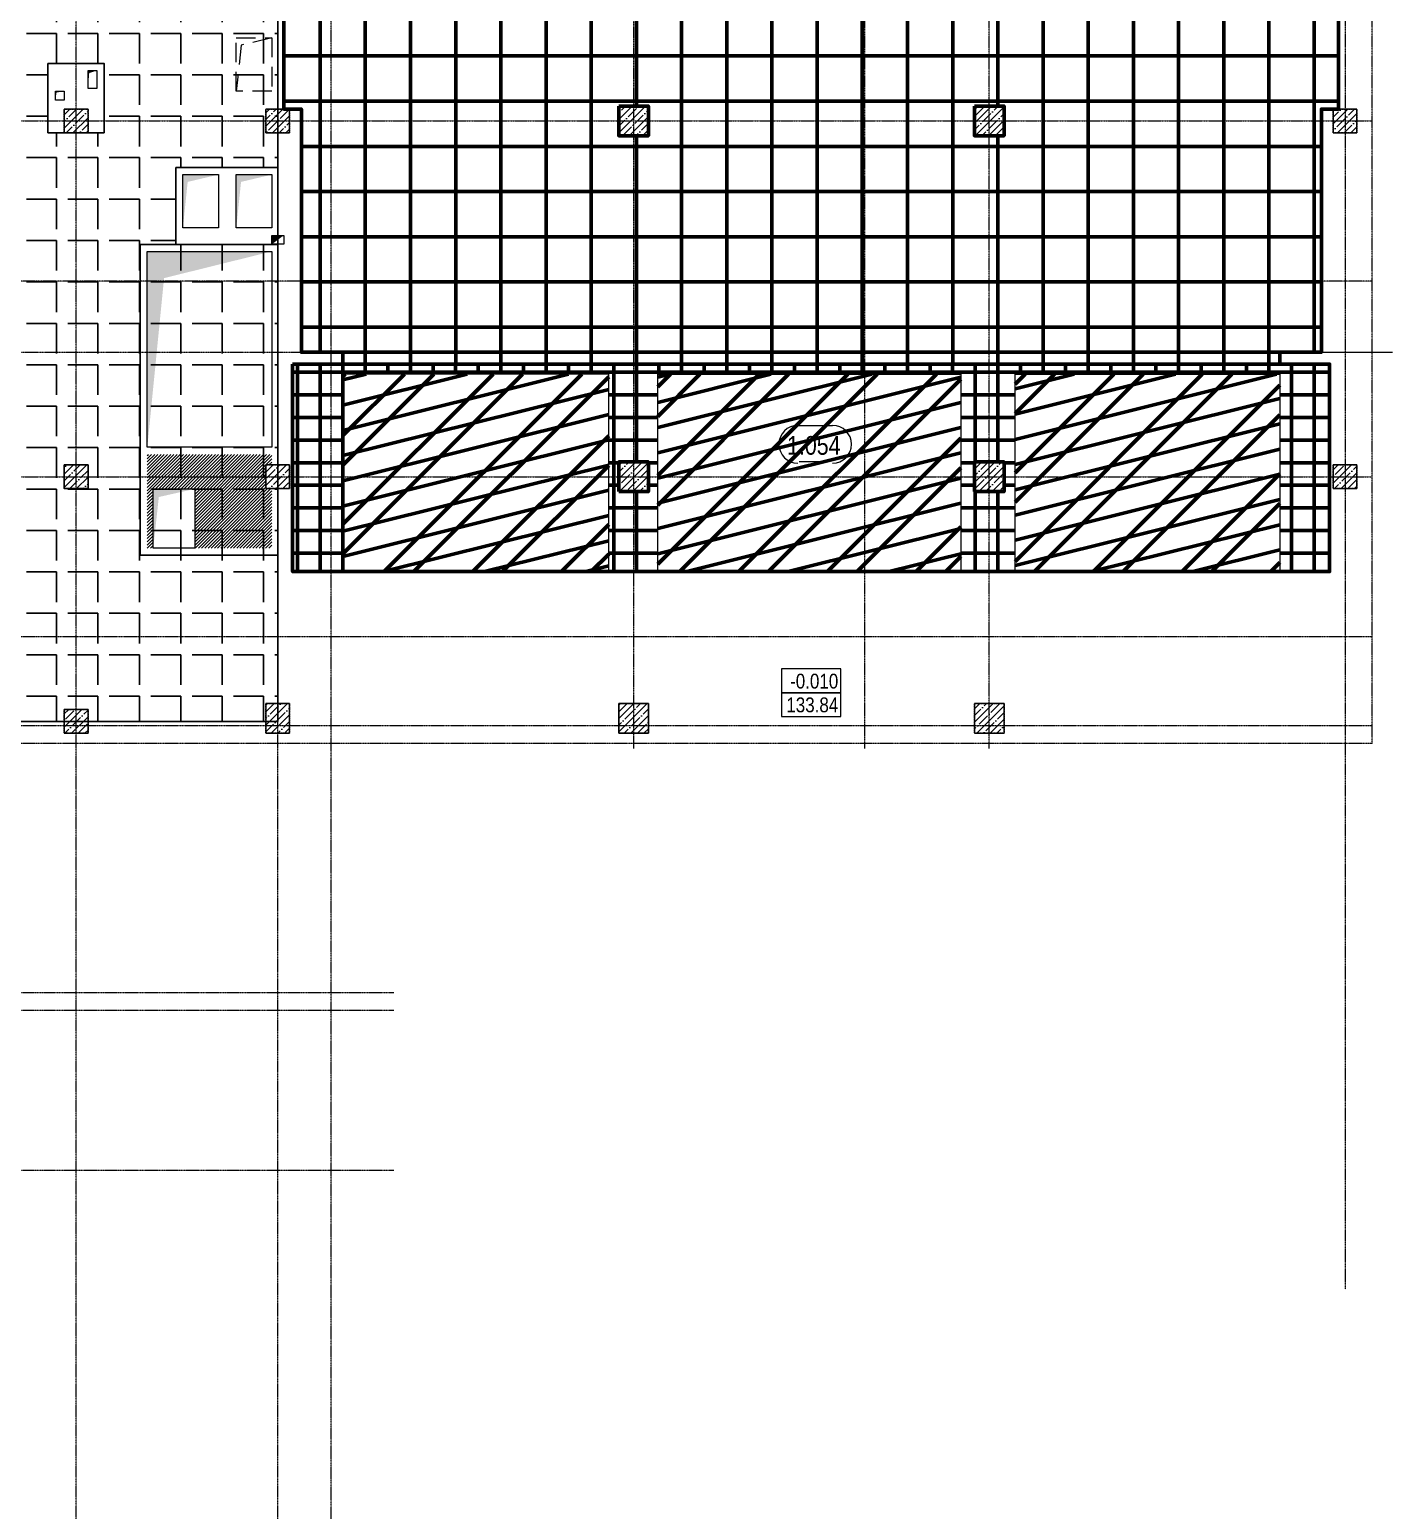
# Model space of a CAD drawing. Header units: millimetres. Extents: x -65509 to 912790, y 446 to 713294.
# Drawn here: x 23295 to 46278, y 46341 to 71311 of the extents above; entities that cross this region are included whole.
import ezdxf
from ezdxf.enums import TextEntityAlignment as Align

# ---------------------------------------------------------------- set-up
doc = ezdxf.new("R2010")
doc.units = ezdxf.units.MM
for name, pattern in [('CENTER2', [28.575, 19.05, -3.175, 3.175, -3.175]), ('HIDDEN', [9.525, 6.35, -3.175]), ('HIDDEN2', [4.7625, 3.175, -1.5875])]:
    doc.linetypes.add(name, pattern=pattern)
doc.layers.add('5.2) СКБ 7.1', color=5, linetype='Continuous')
doc.layers.add('7.2) ГИдрообзЭОМ СС', color=6, linetype='Continuous')
for name, color, linetype, lineweight in [('7.3) Плитка 6', 90, 'Continuous', 60), ('7.4) Плитка 7.1 7', 160, 'Continuous', 60), ('7.5) Плитка тип 6                    6 вып', 90, 'Continuous', 60), ('8.1) Изоляция пола Тип 7.1 6 вып', 6, 'Continuous', 60), ('АР_Area', 250, 'Continuous', 5), ('АР_Колонны', 250, 'Continuous', 30), ('АР_Мебель', 250, 'Continuous', 5), ('АР_Отметка', 250, 'Continuous', 13), ('АР_Стены ЖБ', 250, 'Continuous', 35), ('АР_Штриховка', 250, 'Continuous', 0), ('ВК_Шахты', 250, 'Continuous', 9), ('ОВ_Отопление', 250, 'Continuous', 5), ('ОВ_Шахты_блок 4.1', 250, 'Continuous', 25), ('РД_Оси_100', 250, 'Continuous', 0)]:
    doc.layers.add(name, color=color, linetype=linetype, lineweight=lineweight)
doc.styles.add('Arial_Narrow_08', font='ARIALN.TTF', dxfattribs={"width": 0.8})
doc.styles.add('style1', font='ARIALN.TTF')
pattern_1 = [(45, (-120, -9128.87), (-112.2532, 112.2532), []), (45, (-7.75, -9128.87), (-112.2532, 112.2532), [198.4375, -39.6875, 0, -39.6875])]

# ---------------------------------------------------------------- blocks, each defined once
blk = doc.blocks.new('otv')
at = {"linetype": 'Continuous'}
blk.add_lwpolyline([(0, -1), (0, 0), (1, 0), (1, -1)], close=True, dxfattribs=at)
blk.add_solid([(0, -1), (0, 0), (0.1346, -0.1366), (1, 0)], dxfattribs=at)
blk = doc.blocks.new('Отметка_план')
at = {"color": 7}
blk.add_lwpolyline([(0, 0), (10, 0), (10, 4), (0, 4)], close=True, dxfattribs=at)
at = {"style": 'Arial_Narrow_08', "width": 0.8}
blk.add_attdef('OTMG', text='', height=2.5, dxfattribs=at).set_placement((9.06, 0.7), align=Align.RIGHT)
blk = doc.blocks.new('otv пунктир')
at = {"linetype": 'HIDDEN', "ltscale": 0.07}
blk.add_lwpolyline([(0, 0), (0, 1), (1, 1), (1, 0)], close=True, dxfattribs=at)
blk.add_lwpolyline([(0, 1), (0.135, 0.137), (1, 0)], dxfattribs=at)
blk = doc.blocks.new('otv_в_стене')
at = {"linetype": 'Continuous'}
blk.add_lwpolyline([(0, -1), (0, 0), (1, 0), (1, -1)], close=True, dxfattribs=at)
blk.add_solid([(0, -1), (0, 0), (0.5, -0.5), (1, 0)], dxfattribs=at)
blk = doc.blocks.new('оси_рен')
at = {"layer": 'РД_Оси_100', "color": 251, "linetype": 'CENTER2', "true_color": 0x636466}
for p, q in [((1219852.916, 135558.25), (1219852.916, 223268.25)), ((1223252.916, 135558.25), (1223252.916, 223268.25)), ((1233152.916, 190733.254), (1233152.916, 223383.079)), ((1235252.916, 190733.254), (1235252.916, 223213.25)), ((1189697.958, 201313.25), (1241712.916, 201313.25)), ((1241712.916, 198613.25), (1189697.958, 198613.25)), ((1189697.958, 197413.25), (1241712.916, 197413.25)), ((1189697.958, 195313.25), (1241712.916, 195313.25)), ((1225207.916, 183613.25), (1189697.958, 183613.25))]:
    blk.add_line(p, q, dxfattribs=at)
for points in [[(1224152.916, 135913.25), (1224152.916, 223268.25)], [(1229252.916, 223268.25), (1229252.916, 190733.254)], [(1241252.916, 223213.25), (1241252.916, 181613.25)], [(1241712.916, 190813.25), (1241712.916, 223213.25)], [(1241712.916, 192613.25), (1189697.958, 192613.25)], [(1241712.916, 191113.25), (1190197.958, 191113.25), (1189697.958, 191263.25)], [(1241712.916, 190813.25), (1190197.958, 190813.25), (1189697.958, 190663.25)], [(1225207.916, 186613.25), (1190197.958, 186613.25), (1189697.958, 186763.25)], [(1225207.916, 186313.25), (1190197.958, 186313.25), (1189697.958, 186163.25)]]:
    blk.add_lwpolyline(points, dxfattribs=at)
blk = doc.blocks.new('MOK-МаркаПом_овал_ареал')
for p, q in [((-2.99, 3.76), (3.52, 3.76)), ((-2.75, -3), (2.75, -3))]:
    blk.add_line(p, q)
for centre, radius, start, end in [((-2.99, 0.21), 3.55, 90, 270), ((3.52, 0.21), 3.55, 270, 90), ((-7.41, 0), 7.16, 0, 0.001)]:
    blk.add_arc(centre, radius, start, end)
at = {"color": 0, "style": 'style1'}
blk.add_attdef('АР-ПОМЕЩЕНИЕ:НОМЕР', text='', height=3, dxfattribs=at).set_placement((0.26, 0), align=Align.MIDDLE)

msp = doc.modelspace()

# ---------------------------------------------------------------- hatches: boundary and pattern name
at = {"layer": '5.2) СКБ 7.1'}
h = msp.add_hatch(dxfattribs=at)
h.set_pattern_fill('ANSI32', color=256, scale=111)
h.paths.add_polyline_path([(39915.549, 65501.13), (44380, 65501.13), (44380, 62171.13), (39915.549, 62171.13)])
h.paths.add_polyline_path([(33887.983, 65501.13), (39001.749, 65501.13), (39001.749, 62171.13), (33887.983, 62171.13)])
h.paths.add_polyline_path([(28580, 62171.13), (33062.049, 62171.13), (33062.049, 65501.13), (28580, 65501.13)])
at = {"layer": '7.2) ГИдрообзЭОМ СС'}
h = msp.add_hatch(dxfattribs=at)
h.set_pattern_fill('ANSI31', color=256, scale=12)
h.paths.add_polyline_path([(27380, 63571.13), (27280, 63571.13), (27280, 63971.13), (27380, 63971.13), (27380, 64146.13), (25280, 64146.13), (25280, 62566.13), (25380, 62566.13), (25380, 63566.13), (26080, 63566.13), (26080, 62566.13), (27380, 62566.13)])
h.paths.add_polyline_path([(13380, 79451.13), (12680, 79451.13), (12680, 79171.13), (12580, 79171.13), (12580, 78896.565), (13380, 78896.565)])
h.paths.add_polyline_path([(24420, 73802.003), (24570, 73802.003), (24570, 74011.797), (24420.352, 74011.797), (24420.352, 74161.797), (24570, 74161.797), (24570, 74871.13), (23430, 74871.13), (23430, 73971.129), (23580, 73971.129), (23580, 73721.129), (23430, 73721.129), (23430, 73502.003), (24420, 73502.003)])
h.paths.add_polyline_path([(23880, 73871.13), (23880, 74001.13), (23679.983, 74001.13), (23679.983, 74201.13), (23880, 74201.13), (23880, 74271.13), (24280, 74271.13), (24280, 73871.13)], flags=16)
h.paths.add_polyline_path([(23580, 74571.129), (23580, 74721.129), (23880, 74721.129), (23880, 74571.129)], flags=16)
h.paths.add_polyline_path([(13480, 60408.236), (13480, 60496.138), (13180, 60496.138), (13180, 60446.134), (12980, 60446.134), (12980, 60496.138), (12580, 60496.138), (12580, 59646.138), (12605.048, 59646.138), (12980, 59646.138), (12980, 60046.138), (13180, 60046.138), (13180, 59646.138), (13480, 59646.138), (13480, 59708.236)])
h.paths.add_polyline_path([(13480, 61358.236), (13480, 61426.138), (12580, 61426.138), (12580, 61271.13), (12680, 61271.13), (12680, 60871.13), (12580, 60871.13), (12580, 60576.138), (12980, 60576.138), (12980, 60846.134), (13180, 60846.134), (13180, 60576.138), (13480, 60576.138), (13480, 60658.236)])
at = {"layer": '7.3) Плитка 6'}
h = msp.add_hatch(dxfattribs=at)
h.set_pattern_fill('ANSI37', color=256, scale=240, angle=45)
h.paths.add_polyline_path([(28580, 65871.154), (27880, 65871.13), (27880, 69971.13), (27580, 69971.13), (27580, 73821.13), (27680, 73821.13), (27680, 74321.13), (27580, 74321.13), (27580, 77871.13), (27680, 77871.13), (27680, 81671.13), (28480, 81671.13), (28478.192, 85342.535), (29321.381, 85342.681), (29321.137, 86750.927), (28780.731, 86750.833), (28779.949, 91262.589), (33229.949, 91263.36), (33230.001, 90963.36), (33730.001, 90963.447), (33729.949, 91263.447), (35616.82, 91271.13), (35617.977, 90986.938), (39729.995, 90968.816), (39731.341, 91274.256), (45279.902, 91249.803), (45278.58, 90949.808), (45369.788, 90949.406), (45353.922, 87349.441), (45263.924, 87349.838), (45262.161, 86949.842), (45352.183, 86949.445), (45329.706, 81849.495), (45239.685, 81849.891), (45237.922, 81449.895), (45370, 81471.13), (45370, 78271.13), (44970, 78271.13), (44970, 73821.13), (45370, 73821.13), (45370, 69971.13), (45081.461, 69971.13), (45081.461, 65871.13)])
h.paths.add_polyline_path([(39230, 70021.13), (39730, 70021.13), (39730, 69521.13), (39230, 69521.13)], flags=16)
h.paths.add_polyline_path([(33230, 70021.13), (33730, 70021.13), (33730, 69521.13), (33230, 69521.13)], flags=16)
h.paths.add_polyline_path([(39230, 74321.13), (39730, 74321.13), (39730, 73821.13), (39230, 73821.13)], flags=16)
h.paths.add_polyline_path([(33230, 73821.13), (33730, 73821.13), (33730, 74321.13), (33230, 74321.13)], flags=16)
h.paths.add_polyline_path([(39230, 78941.13), (39730, 78941.13), (39730, 77821.13), (39230, 77821.13)], flags=16)
h.paths.add_polyline_path([(33230, 78941.13), (33730, 78941.13), (33730, 77821.13), (33230, 77821.13)], flags=16)
h.paths.add_polyline_path([(38949.983, 81521.13), (39730, 81521.13), (39730, 82021.13), (38949.983, 82021.13)], flags=16)
h.paths.add_polyline_path([(33230, 82021.13), (33730, 82021.13), (33730, 81521.13), (33230, 81521.13)], flags=16)
h.paths.add_polyline_path([(39730, 87421.13), (39230, 87421.13), (39230, 86921.13), (39730, 86921.13)], flags=16)
h.paths.add_polyline_path([(33230, 86921.13), (33770, 86921.13), (33770, 88271.129), (33230, 88271.129)], flags=16)
h.paths.add_polyline_path([(28580, 65871.13), (44380.005, 65871.13), (44380.005, 65671.532), (28580, 65671.532)])
at = {"layer": '7.4) Плитка 7.1 7'}
h = msp.add_hatch(dxfattribs=at)
h.set_pattern_fill('ANSI37', color=5, scale=120, angle=45)
h.paths.add_polyline_path([(39230, 63521.13), (39730, 63521.13), (39730, 64021.13), (39230, 64021.13)], flags=16)
h.paths.add_polyline_path([(33230, 63521.13), (33730, 63521.13), (33730, 64021.13), (33230, 64021.13)], flags=16)
h.paths.add_polyline_path([(27730, 65671.13), (45220, 65671.13), (45220, 62171.13), (27730, 62171.13)])
h.paths.add_polyline_path([(28580, 62171.13), (33062.049, 62171.13), (33062.049, 65501.13), (28580, 65501.13)], flags=17)
h.paths.add_polyline_path([(33887.983, 65501.13), (39001.749, 65501.13), (39001.749, 62171.13), (33887.983, 62171.13)], flags=16)
h.paths.add_polyline_path([(39915.549, 65501.13), (44380, 65501.13), (44380, 62171.13), (39915.549, 62171.13)], flags=16)
at = {"layer": '7.4) Плитка 7.1 7', "true_color": 0xf27172}
h = msp.add_hatch(dxfattribs=at)
h.set_pattern_fill('ANSI31', color=11, scale=130, angle=329)
h.paths.add_polyline_path([(28580, 62171.13), (33062.049, 62171.13), (33062.049, 65501.13), (28580, 65501.13)])
h = msp.add_hatch(dxfattribs=at)
h.set_pattern_fill('ANSI31', color=11, scale=130, angle=329)
h.paths.add_polyline_path([(33887.983, 65501.13), (39001.749, 65501.13), (39001.749, 62171.13), (33887.983, 62171.13)])
h = msp.add_hatch(dxfattribs=at)
h.set_pattern_fill('ANSI31', color=11, scale=130, angle=329)
h.paths.add_polyline_path([(39915.549, 65501.13), (44380, 65501.13), (44380, 62171.13), (39915.549, 62171.13)])
at = {"layer": '7.5) Плитка тип 6                    6 вып', "lineweight": 30}
h = msp.add_hatch(dxfattribs=at)
h.set_pattern_fill('ANGLE', color=256, scale=100, angle=180)
h.set_pattern_definition([(180, (0, 0), (-9e-14, -698.5), [508, -190.5]), (270, (0, 0), (698.5, -1e-13), [508, -190.5])])
h.paths.add_polyline_path([(27480, 74629.926), (26660, 74629.926), (26660, 76821.13), (16680, 76821.13), (13500, 76821.13), (13500, 76751.13), (12730, 76751.13), (12730, 69151.854), (13400, 69151.854), (13400, 67991.854), (12730, 67991.854), (12730, 59646.13), (27480, 59646.13), (27480, 67687.991), (25760, 67687.991), (25760, 68986.13), (27480, 68986.13)])
h.paths.add_polyline_path([(23310, 74991.13), (24690, 74991.13), (24690, 73382.003), (23310, 73382.003)], flags=16)
h.paths.add_polyline_path([(18380, 73871.13), (17980, 73871.13), (17980, 74271.13), (18380, 74271.13)], flags=16)
h.paths.add_polyline_path([(23604.989, 70740.129), (24550, 70740.129), (24550, 69571.08), (23604.989, 69571.08)], flags=16)
h.paths.add_polyline_path([(18380, 69971.13), (18380, 69571.13), (17933.024, 69571.13), (17933.024, 69971.13)], flags=16)
h.paths.add_polyline_path([(18659.983, 63971.13), (18659.983, 63571.13), (17980, 63571.13), (17980, 63971.13)], flags=16)
h.paths.add_polyline_path([(23880, 63971.13), (24280, 63971.13), (24280, 63571.13), (23880, 63571.13)], flags=16)
h.paths.add_polyline_path([(17550, 63691.13), (17550, 61451.13), (16680, 61451.13), (16680, 63691.13)], flags=16)
at = {"layer": '8.1) Изоляция пола Тип 7.1 6 вып'}
h = msp.add_hatch(dxfattribs=at)
h.set_pattern_fill('ANSI32', color=256, scale=111)
h.paths.add_polyline_path([(39915.549, 65501.13), (44380, 65501.13), (44380, 62171.13), (39915.549, 62171.13)])
h.paths.add_polyline_path([(33887.983, 65501.13), (39001.749, 65501.13), (39001.749, 62171.13), (33887.983, 62171.13)])
h.paths.add_polyline_path([(28580, 62171.13), (33062.049, 62171.13), (33062.049, 65501.13), (28580, 65501.13)])
at = {"layer": 'АР_Штриховка', "linetype": 'Continuous', "lineweight": 25}
h = msp.add_hatch(dxfattribs=at)
h.set_pattern_fill('ANSI35', color=256, scale=25, style=0)
h.set_pattern_definition(pattern_1)
h.paths.add_polyline_path([(23880, 69571.13), (24280, 69571.13), (24280, 69971.13), (23880, 69971.13)], flags=0)
h = msp.add_hatch(dxfattribs=at)
h.set_pattern_fill('ANSI35', color=256, scale=25, style=0)
h.set_pattern_definition(pattern_1)
h.paths.add_polyline_path([(27280, 69571.13), (27680, 69571.13), (27680, 69971.13), (27280, 69971.13)], flags=0)
h = msp.add_hatch(dxfattribs=at)
h.set_pattern_fill('ANSI35', color=256, scale=25, style=0)
h.set_pattern_definition(pattern_1)
h.paths.add_polyline_path([(33230, 69521.13), (33730, 69521.13), (33730, 70021.13), (33230, 70021.13)], flags=0)
h = msp.add_hatch(dxfattribs=at)
h.set_pattern_fill('ANSI35', color=256, scale=25, style=0)
h.set_pattern_definition(pattern_1)
h.paths.add_polyline_path([(39230, 69521.13), (39730, 69521.13), (39730, 70021.13), (39230, 70021.13)], flags=0)
h = msp.add_hatch(dxfattribs=at)
h.set_pattern_fill('ANSI35', color=256, scale=25, style=0)
h.set_pattern_definition(pattern_1)
h.paths.add_polyline_path([(45280, 69571.13), (45680, 69571.13), (45680, 69971.13), (45280, 69971.13)], flags=0)
h = msp.add_hatch(dxfattribs=at)
h.set_pattern_fill('ANSI35', color=256, scale=25, style=0)
h.set_pattern_definition(pattern_1)
h.paths.add_polyline_path([(23880, 63571.13), (24280, 63571.13), (24280, 63971.13), (23880, 63971.13)], flags=0)
h = msp.add_hatch(dxfattribs=at)
h.set_pattern_fill('ANSI35', color=256, scale=25, style=0)
h.set_pattern_definition(pattern_1)
h.paths.add_polyline_path([(27280, 63571.13), (27680, 63571.13), (27680, 63971.13), (27280, 63971.13)], flags=0)
h = msp.add_hatch(dxfattribs=at)
h.set_pattern_fill('ANSI35', color=256, scale=25, style=0)
h.set_pattern_definition(pattern_1)
h.paths.add_polyline_path([(33230, 63521.13), (33730, 63521.13), (33730, 64021.13), (33230, 64021.13)], flags=0)
h = msp.add_hatch(dxfattribs=at)
h.set_pattern_fill('ANSI35', color=256, scale=25, style=0)
h.set_pattern_definition(pattern_1)
h.paths.add_polyline_path([(39230, 63521.13), (39730, 63521.13), (39730, 64021.13), (39230, 64021.13)], flags=0)
h = msp.add_hatch(dxfattribs=at)
h.set_pattern_fill('ANSI35', color=256, scale=25, style=0)
h.set_pattern_definition(pattern_1)
h.paths.add_polyline_path([(45280, 63571.13), (45680, 63571.13), (45680, 63971.13), (45280, 63971.13)], flags=0)
h = msp.add_hatch(dxfattribs=at)
h.set_pattern_fill('ANSI35', color=256, scale=25, style=0)
h.set_pattern_definition(pattern_1)
h.paths.add_polyline_path([(27280, 59446.13), (27680, 59446.13), (27680, 59946.13), (27280, 59946.13)], flags=0)
h = msp.add_hatch(dxfattribs=at)
h.set_pattern_fill('ANSI35', color=256, scale=25, style=0)
h.set_pattern_definition(pattern_1)
h.paths.add_polyline_path([(33730, 59946.13), (33730, 59446.13), (33230, 59446.13), (33230, 59946.13)], flags=0)
h = msp.add_hatch(dxfattribs=at)
h.set_pattern_fill('ANSI35', color=256, scale=25, style=0)
h.set_pattern_definition(pattern_1)
h.paths.add_polyline_path([(39230, 59446.13), (39730, 59446.13), (39730, 59946.13), (39230, 59946.13)], flags=0)
h = msp.add_hatch(dxfattribs=at)
h.set_pattern_fill('ANSI35', color=256, scale=25, style=0)
h.set_pattern_definition(pattern_1)
h.paths.add_polyline_path([(23880, 59446.13), (24280, 59446.13), (24280, 59846.13), (23880, 59846.13)], flags=0)

# ---------------------------------------------------------------- linework, layer by layer
for points in [[(28580, 62171.13), (33062.049, 62171.13), (33062.049, 65501.13), (28580, 65501.13)], [(33887.983, 65501.13), (39001.749, 65501.13), (39001.749, 62171.13), (33887.983, 62171.13)], [(39915.549, 65501.13), (44380, 65501.13), (44380, 62171.13), (39915.549, 62171.13)]]:
    msp.add_lwpolyline(points, close=True)
at = {"layer": '7.3) Плитка 6'}
for points in [[(45370, 73821.13), (45370, 69971.13), (45081.461, 69971.13), (45081.461, 65871.13), (28580, 65871.154), (27880, 65871.13), (27880, 69971.13), (27580, 69971.13), (27580, 73821.13)], [(28580, 62171.13), (27750, 62171.13)]]:
    msp.add_lwpolyline(points, dxfattribs=at)
for points in [[(33230, 70021.13), (33730, 70021.13), (33730, 69521.13), (33230, 69521.13)], [(39230, 70021.13), (39730, 70021.13), (39730, 69521.13), (39230, 69521.13)], [(28580, 65871.13), (44380.005, 65871.13), (44380.005, 65671.532), (28580, 65671.532)]]:
    msp.add_lwpolyline(points, close=True, dxfattribs=at)
at = {"layer": '7.3) Плитка 6', "color": 5}
for points in [[(27730, 65671.13), (45220, 65671.13), (45220, 62171.13), (27730, 62171.13)], [(33230, 63521.13), (33730, 63521.13), (33730, 64021.13), (33230, 64021.13)], [(39230, 63521.13), (39730, 63521.13), (39730, 64021.13), (39230, 64021.13)]]:
    msp.add_lwpolyline(points, close=True, dxfattribs=at)
at = {"layer": '7.5) Плитка тип 6                    6 вып', "lineweight": 30}
msp.add_lwpolyline([(12730, 81671.13), (27480, 81671.13), (27480, 59646.13), (12730, 59646.13), (12730, 79571.13)], dxfattribs=at)
for points in [[(23604.989, 70740.129), (24550, 70740.129), (24550, 69571.08), (23604.989, 69571.08)], [(25760, 68986.13), (27480, 68986.13), (27480, 67687.991), (25760, 67687.991)], [(25160, 62446.13), (27480, 62446.13), (27480, 67687.991), (25160, 67687.991)], [(23880, 63971.13), (24280, 63971.13), (24280, 63571.13), (23880, 63571.13)]]:
    msp.add_lwpolyline(points, close=True, dxfattribs=at)
at = {"layer": 'АР_Колонны', "linetype": 'HIDDEN2', "lineweight": 25}
for p, q in [((23880, 69971.13), (24280, 69971.13)), ((23880, 69571.13), (23880, 69971.13)), ((24280, 69971.13), (24280, 69571.13)), ((27280, 69971.13), (27680, 69971.13)), ((27280, 69571.13), (27280, 69971.13)), ((27680, 69971.13), (27680, 69571.13)), ((33230, 70021.13), (33730, 70021.13)), ((33230, 69521.13), (33230, 70021.13)), ((33730, 70021.13), (33730, 69521.13)), ((39230, 70021.13), (39730, 70021.13)), ((39230, 69521.13), (39230, 70021.13)), ((39730, 70021.13), (39730, 69521.13)), ((45280, 69971.13), (45680, 69971.13)), ((45280, 69571.13), (45280, 69971.13)), ((45680, 69971.13), (45680, 69571.13)), ((24280, 69571.13), (23880, 69571.13)), ((27680, 69571.13), (27280, 69571.13)), ((33730, 69521.13), (33230, 69521.13)), ((39730, 69521.13), (39230, 69521.13)), ((45680, 69571.13), (45280, 69571.13)), ((23880, 63971.13), (24280, 63971.13)), ((23880, 63571.13), (23880, 63971.13)), ((24280, 63971.13), (24280, 63571.13)), ((27280, 63971.13), (27680, 63971.13)), ((27280, 63571.13), (27280, 63971.13)), ((27680, 63971.13), (27680, 63571.13)), ((33230, 64021.13), (33730, 64021.13)), ((33230, 63521.13), (33230, 64021.13)), ((33730, 64021.13), (33730, 63521.13)), ((39230, 64021.13), (39730, 64021.13)), ((39230, 63521.13), (39230, 64021.13)), ((39730, 64021.13), (39730, 63521.13)), ((45280, 63971.13), (45680, 63971.13)), ((45280, 63571.13), (45280, 63971.13)), ((45680, 63971.13), (45680, 63571.13)), ((24280, 63571.13), (23880, 63571.13)), ((27680, 63571.13), (27280, 63571.13)), ((33730, 63521.13), (33230, 63521.13)), ((39730, 63521.13), (39230, 63521.13)), ((45680, 63571.13), (45280, 63571.13)), ((27280, 59946.13), (27680, 59946.13)), ((27280, 59446.13), (27280, 59946.13)), ((27680, 59946.13), (27680, 59446.13)), ((33230, 59946.13), (33730, 59946.13)), ((33230, 59446.13), (33230, 59946.13)), ((33730, 59946.13), (33730, 59446.13)), ((39230, 59946.13), (39730, 59946.13)), ((39230, 59446.13), (39230, 59946.13)), ((39730, 59946.13), (39730, 59446.13)), ((23880, 59846.13), (24280, 59846.13)), ((23880, 59446.13), (23880, 59846.13)), ((24280, 59846.13), (24280, 59446.13)), ((24280, 59446.13), (23880, 59446.13)), ((27680, 59446.13), (27280, 59446.13)), ((33730, 59446.13), (33230, 59446.13)), ((39730, 59446.13), (39230, 59446.13))]:
    msp.add_line(p, q, dxfattribs=at)
at = {"layer": 'АР_Колонны', "linetype": 'Continuous', "lineweight": 25}
for p, q in [((24280, 69971.13), (23880, 69971.13)), ((23880, 69971.13), (23880, 69571.13)), ((24280, 69571.13), (24280, 69971.13)), ((27680, 69971.13), (27280, 69971.13)), ((27280, 69971.13), (27280, 69571.13)), ((27680, 69571.13), (27680, 69971.13)), ((33730, 70021.13), (33230, 70021.13)), ((33230, 70021.13), (33230, 69521.13)), ((33730, 69521.13), (33730, 70021.13)), ((39730, 70021.13), (39230, 70021.13)), ((39230, 70021.13), (39230, 69521.13)), ((39730, 69521.13), (39730, 70021.13)), ((45680, 69971.13), (45280, 69971.13)), ((45280, 69971.13), (45280, 69571.13)), ((45680, 69571.13), (45680, 69971.13)), ((23880, 69571.13), (24280, 69571.13)), ((27280, 69571.13), (27680, 69571.13)), ((33230, 69521.13), (33730, 69521.13)), ((39230, 69521.13), (39730, 69521.13)), ((45280, 69571.13), (45680, 69571.13)), ((24280, 63971.13), (23880, 63971.13)), ((23880, 63971.13), (23880, 63571.13)), ((24280, 63571.13), (24280, 63971.13)), ((27680, 63971.13), (27280, 63971.13)), ((27280, 63971.13), (27280, 63571.13)), ((27680, 63571.13), (27680, 63971.13)), ((33730, 64021.13), (33230, 64021.13)), ((33230, 64021.13), (33230, 63521.13)), ((33730, 63521.13), (33730, 64021.13)), ((39730, 64021.13), (39230, 64021.13)), ((39230, 64021.13), (39230, 63521.13)), ((39730, 63521.13), (39730, 64021.13)), ((45680, 63971.13), (45280, 63971.13)), ((45280, 63971.13), (45280, 63571.13)), ((45680, 63571.13), (45680, 63971.13)), ((23880, 63571.13), (24280, 63571.13)), ((27280, 63571.13), (27680, 63571.13)), ((33230, 63521.13), (33730, 63521.13)), ((39230, 63521.13), (39730, 63521.13)), ((45280, 63571.13), (45680, 63571.13)), ((27680, 59946.13), (27280, 59946.13)), ((27280, 59946.13), (27280, 59446.13)), ((27680, 59446.13), (27680, 59946.13)), ((33230, 59946.13), (33230, 59446.13)), ((33730, 59946.13), (33230, 59946.13)), ((33730, 59446.13), (33730, 59946.13)), ((39730, 59946.13), (39230, 59946.13)), ((39230, 59946.13), (39230, 59446.13)), ((39730, 59446.13), (39730, 59946.13)), ((24280, 59846.13), (23880, 59846.13)), ((23880, 59846.13), (23880, 59446.13)), ((24280, 59446.13), (24280, 59846.13)), ((23880, 59446.13), (24280, 59446.13)), ((27280, 59446.13), (27680, 59446.13)), ((33230, 59446.13), (33730, 59446.13)), ((39230, 59446.13), (39730, 59446.13))]:
    msp.add_line(p, q, dxfattribs=at)
at = {"layer": 'АР_Мебель', "color": 18, "true_color": 0x000000}
msp.add_line((44249.423, 65871.13), (46278.242, 65871.13), dxfattribs=at)
at = {"layer": 'АР_Стены ЖБ', "linetype": 'Continuous', "lineweight": 25}
for p, q in [((24280, 69971.13), (23880, 69971.13)), ((23880, 69971.13), (23880, 69571.13)), ((24280, 69571.13), (24280, 69971.13)), ((27680, 69971.13), (27280, 69971.13)), ((27280, 69971.13), (27280, 69571.13)), ((27680, 69571.13), (27680, 69971.13)), ((33730, 70021.13), (33230, 70021.13)), ((33230, 70021.13), (33230, 69521.13)), ((33730, 69521.13), (33730, 70021.13)), ((39730, 70021.13), (39230, 70021.13)), ((39230, 70021.13), (39230, 69521.13)), ((39730, 69521.13), (39730, 70021.13)), ((45680, 69971.13), (45280, 69971.13)), ((45280, 69971.13), (45280, 69571.13)), ((45680, 69571.13), (45680, 69971.13)), ((23880, 69571.13), (24280, 69571.13)), ((27280, 69571.13), (27680, 69571.13)), ((33230, 69521.13), (33730, 69521.13)), ((39230, 69521.13), (39730, 69521.13)), ((45280, 69571.13), (45680, 69571.13)), ((24280, 63971.13), (23880, 63971.13)), ((23880, 63971.13), (23880, 63571.13)), ((24280, 63571.13), (24280, 63971.13)), ((27680, 63971.13), (27280, 63971.13)), ((27280, 63971.13), (27280, 63571.13)), ((27680, 63571.13), (27680, 63971.13)), ((33730, 64021.13), (33230, 64021.13)), ((33230, 64021.13), (33230, 63521.13)), ((33730, 63521.13), (33730, 64021.13)), ((39730, 64021.13), (39230, 64021.13)), ((39230, 64021.13), (39230, 63521.13)), ((39730, 63521.13), (39730, 64021.13)), ((45680, 63971.13), (45280, 63971.13)), ((45280, 63971.13), (45280, 63571.13)), ((45680, 63571.13), (45680, 63971.13)), ((23880, 63571.13), (24280, 63571.13)), ((27280, 63571.13), (27680, 63571.13)), ((33230, 63521.13), (33730, 63521.13)), ((39230, 63521.13), (39730, 63521.13)), ((45280, 63571.13), (45680, 63571.13)), ((27680, 59946.13), (27280, 59946.13)), ((27280, 59946.13), (27280, 59446.13)), ((27680, 59446.13), (27680, 59946.13)), ((33230, 59446.13), (33230, 59946.13)), ((33230, 59946.13), (33730, 59946.13)), ((33730, 59946.13), (33730, 59446.13)), ((39730, 59946.13), (39230, 59946.13)), ((39230, 59946.13), (39230, 59446.13)), ((39730, 59446.13), (39730, 59946.13)), ((24280, 59846.13), (23880, 59846.13)), ((23880, 59846.13), (23880, 59446.13)), ((24280, 59446.13), (24280, 59846.13)), ((23880, 59446.13), (24280, 59446.13)), ((27280, 59446.13), (27680, 59446.13)), ((33730, 59446.13), (33230, 59446.13)), ((39230, 59446.13), (39730, 59446.13))]:
    msp.add_line(p, q, dxfattribs=at)

# ---------------------------------------------------------------- block references
msp.add_blockref('оси_рен', (-1195772.915, -131542.119))
at = {"layer": 'АР_Area', "color": 18, "linetype": 'Continuous', "lineweight": 5, "true_color": 0x000000}
ref = msp.add_blockref('MOK-МаркаПом_овал_ареал', (36519.824, 64299.705), dxfattribs=dict(at, xscale=90, yscale=90, zscale=100))
ref.add_attrib('АР-ПОМЕЩЕНИЕ:НОМЕР', '1.054', dxfattribs={"layer": '0', "color": 0, "height": 315, "style": 'style1'}).set_placement((36519.824, 64299.705), align=Align.MIDDLE)
at = {"layer": 'АР_Отметка', "color": 18, "true_color": 0x000000}
ref = msp.add_blockref('Отметка_план', (35975.442, 60129.879), dxfattribs=dict(at, xscale=100, yscale=100, zscale=100))
ref.add_attrib('OTMG', '-0.010', dxfattribs={"layer": '0', "color": 0, "height": 250, "style": 'style1'}).set_placement((36932.86, 60449.696), align=Align.TOP_RIGHT)
ref = msp.add_blockref('Отметка_план', (35975.442, 59729.879), dxfattribs=dict(at, xscale=100, yscale=100, zscale=100))
ref.add_attrib('OTMG', '133.84', dxfattribs={"layer": '0', "color": 0, "height": 250, "style": 'style1'}).set_placement((36932.86, 60049.696), align=Align.TOP_RIGHT)
at = {"layer": 'ВК_Шахты', "color": 18, "true_color": 0x000000, "xscale": 150}
for p, yscale in [((24280, 70620.129), 300), ((23729.515, 70271.129), 150)]:
    msp.add_blockref('otv', p, dxfattribs=dict(at, yscale=yscale))
at = {"layer": 'ОВ_Отопление', "color": 18, "true_color": 0x000000, "xscale": 200, "yscale": 150}
msp.add_blockref('otv_в_стене', (27380, 67841.13), dxfattribs=at)
at = {"layer": 'ОВ_Шахты_блок 4.1', "color": 18, "true_color": 0x000000, "xscale": 900, "yscale": 600, "rotation": 270}
msp.add_blockref('otv пунктир', (26780, 71171.13), dxfattribs=at)
at = {"layer": 'ОВ_Шахты_блок 4.1', "color": 18, "true_color": 0x000000}
for p, xscale, yscale in [((25880, 68866.13), 600, 900), ((26780, 68866.13), 600, 900), ((25280, 67571.129), 2100, 3300), ((25380, 63566.13), 700, 1000)]:
    msp.add_blockref('otv', p, dxfattribs=dict(at, xscale=xscale, yscale=yscale))

doc.saveas('drawing.dxf')
